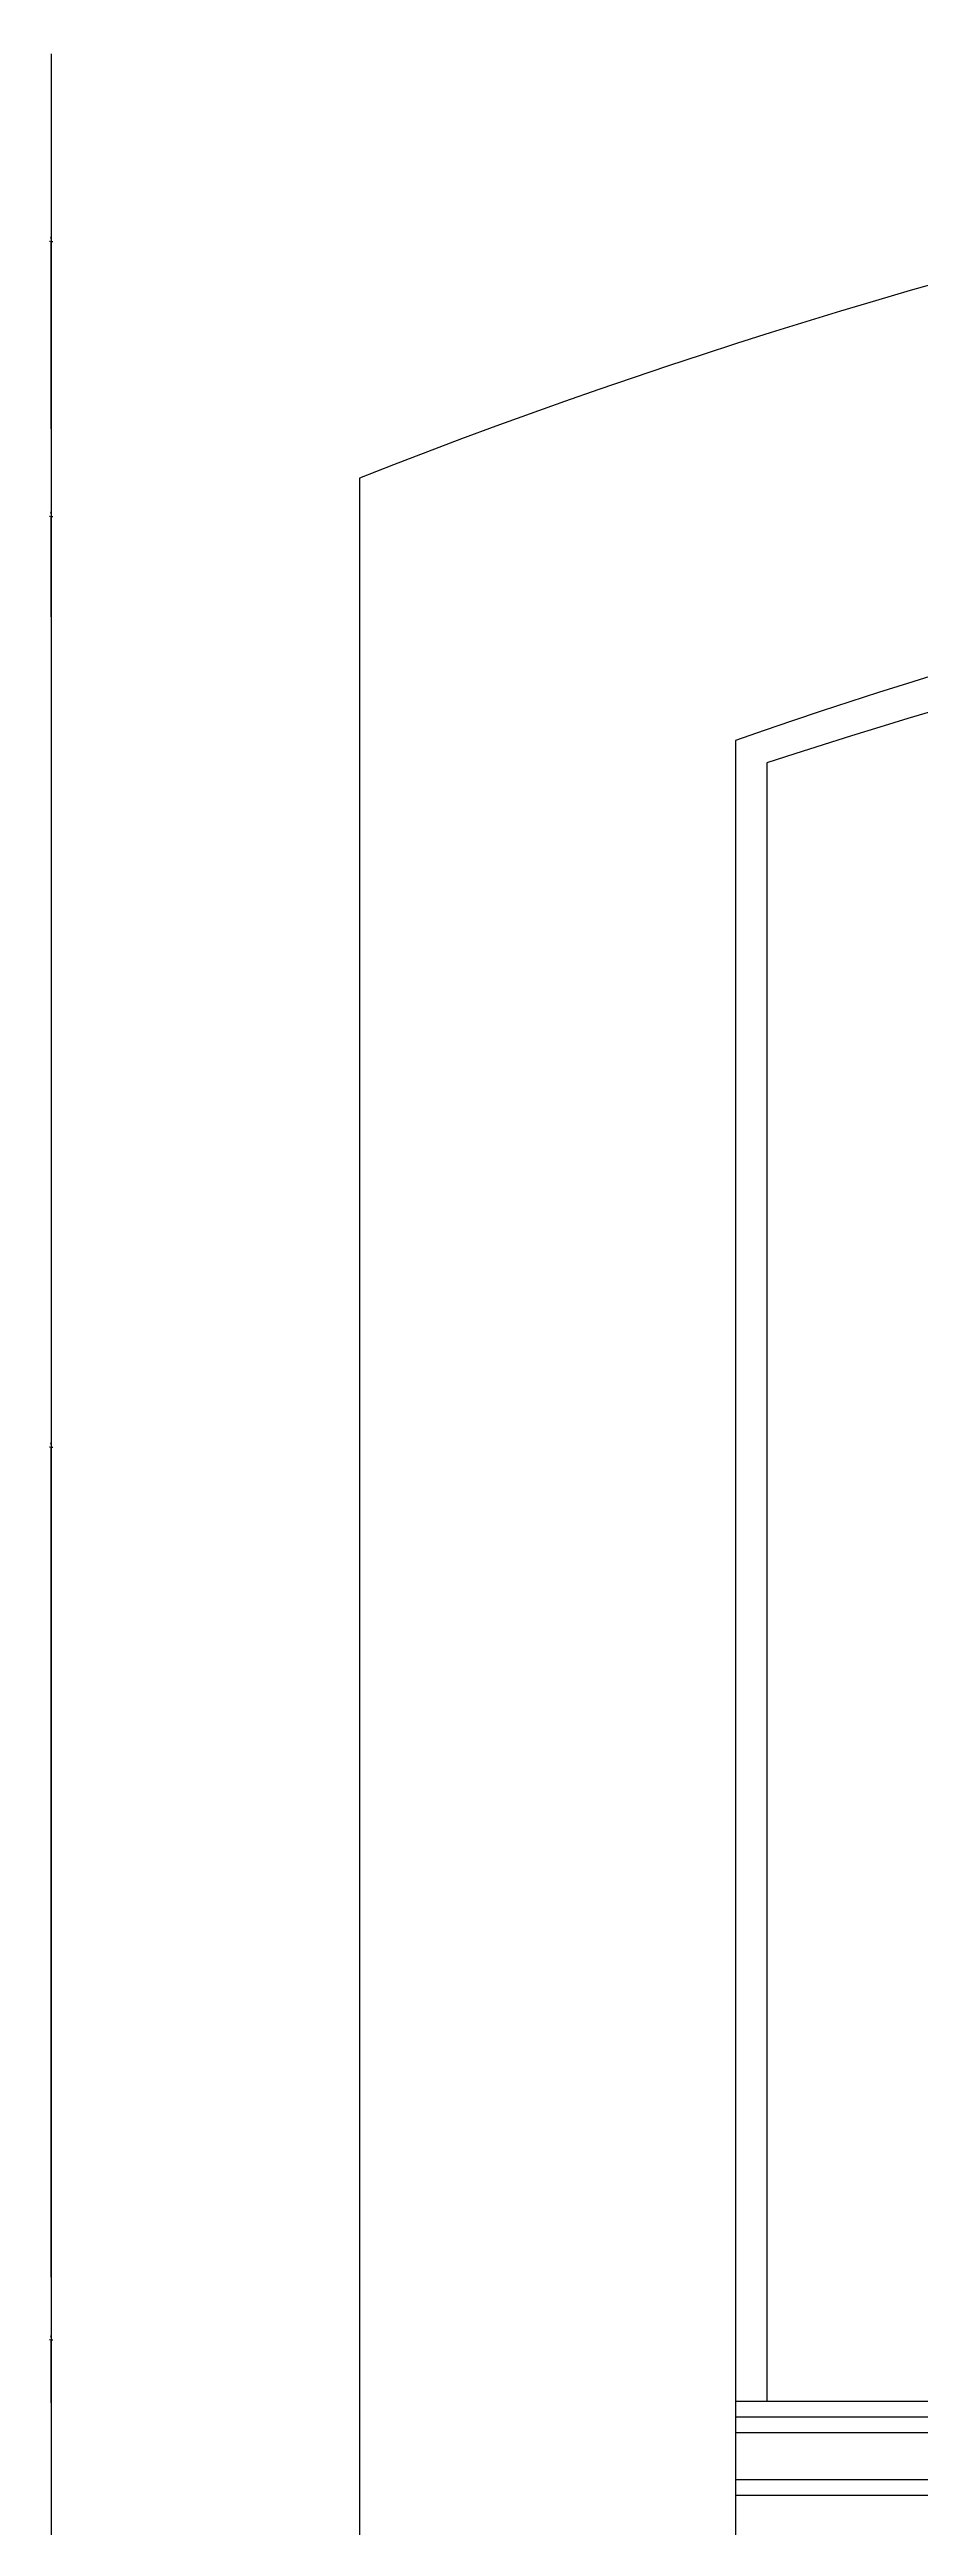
# Model space of a CAD drawing. Header units: metres. Extents: x 394 to 3676, y 649 to 5271.
# Drawn here: x 550 to 827, y 4316 to 5106 of the extents above; entities that cross this region are included whole.
import ezdxf

# ---------------------------------------------------------------- set-up
doc = ezdxf.new("R2010")
doc.units = ezdxf.units.M
for name, color, linetype in [('3', 3, 'Continuous'), ('4', 4, 'Continuous'), ('7', 7, 'Continuous'), ('DIM', 3, 'Continuous')]:
    doc.layers.add(name, color=color, linetype=linetype)
doc.dimstyles.get("Standard").update_dxf_attribs({"dimtxt": 2.5, "dimasz": 2.5, "dimexe": 1.25, "dimexo": 0.625, "dimtad": 1, "dimcen": 2.5, "dimazin": 3, "dimtfac": 1, "dimtmove": 0, "dimatfit": 3})

# ---------------------------------------------------------------- blocks, each defined once
blk = doc.blocks.new('*D18')
for p, q in [((550.14, 5104.64), (550.14, 3555.08)), ((550.39, 3555.08), (551.13, 3555.08)), ((555.13, 3555.08), (555.87, 3555.08)), ((556.12, 2005.52), (556.12, 3555.08))]:
    blk.add_line(p, q)
at = {"layer": 'Defpoints'}
for p in [(550.14, 5104.64), (550.14, 3555.08), (556.12, 2005.52)]:
    blk.add_point(p, dxfattribs=at)
at = {"layer": 'DIM', "insert": (553.13, 3555.08), "char_height": 1, "attachment_point": 5}
blk.add_mtext('3100', dxfattribs=at)
blk = doc.blocks.new('*D37')
for p, q in [((550.14, 4924.93), (550.14, 4660.02)), ((549.89, 4660.02), (549.64, 4660.02)), ((550.14, 4395.1), (550.14, 4660.02)), ((550.14, 4660.02), (550.14, 4660.02)), ((550.39, 4660.02), (550.64, 4660.02))]:
    blk.add_line(p, q)
at = {"layer": 'Defpoints'}
for p in [(550.14, 4924.93), (550.14, 4660.02), (550.14, 4395.1)]:
    blk.add_point(p, dxfattribs=at)
at = {"layer": 'DIM', "insert": (550.14, 4661.145), "char_height": 1, "attachment_point": 5}
blk.add_mtext('0', dxfattribs=at)
blk = doc.blocks.new('*D46')
for p, q in [((550.14, 4395.1), (550.14, 4375.03)), ((549.89, 4375.03), (549.64, 4375.03)), ((550.14, 4354.97), (550.14, 4375.03)), ((550.14, 4375.03), (550.14, 4375.03)), ((550.39, 4375.03), (550.64, 4375.03))]:
    blk.add_line(p, q)
at = {"layer": 'Defpoints'}
for p in [(550.14, 4395.1), (550.14, 4375.03), (550.14, 4354.97)]:
    blk.add_point(p, dxfattribs=at)
at = {"layer": 'DIM', "insert": (550.14, 4376.155), "char_height": 1, "attachment_point": 5}
blk.add_mtext('0', dxfattribs=at)
blk = doc.blocks.new('*D47')
for p, q in [((550.14, 4354.97), (550.14, 4305.03)), ((551.13, 4305.03), (549.89, 4305.03)), ((556.37, 4305.03), (555.13, 4305.03)), ((556.12, 4255.1), (556.12, 4305.03))]:
    blk.add_line(p, q)
at = {"layer": 'Defpoints'}
for p in [(550.14, 4354.97), (556.12, 4305.03), (556.12, 4255.1)]:
    blk.add_point(p, dxfattribs=at)
at = {"layer": 'DIM', "insert": (553.13, 4305.03), "char_height": 1, "attachment_point": 5}
blk.add_mtext('5,98', dxfattribs=at)
blk = doc.blocks.new('*D51')
for p, q in [((550.14, 4984.93), (550.14, 4957.03)), ((549.89, 4957.03), (549.64, 4957.03)), ((550.14, 4924.93), (550.14, 4957.03)), ((550.14, 4957.03), (550.14, 4957.03)), ((550.39, 4957.03), (550.64, 4957.03))]:
    blk.add_line(p, q)
at = {"layer": 'Defpoints'}
for p in [(550.14, 4984.93), (550.14, 4957.03), (550.14, 4924.93)]:
    blk.add_point(p, dxfattribs=at)
at = {"layer": 'DIM', "insert": (550.14, 4958.155), "char_height": 1, "attachment_point": 5}
blk.add_mtext('0', dxfattribs=at)
blk = doc.blocks.new('*D52')
for p, q in [((550.14, 5104.64), (550.14, 5044.79)), ((549.89, 5044.79), (549.64, 5044.79)), ((550.14, 4984.93), (550.14, 5044.79)), ((550.14, 5044.79), (550.14, 5044.79)), ((550.39, 5044.79), (550.64, 5044.79))]:
    blk.add_line(p, q)
at = {"layer": 'Defpoints'}
for p in [(550.14, 5104.64), (550.14, 5044.79), (550.14, 4984.93)]:
    blk.add_point(p, dxfattribs=at)
at = {"layer": 'DIM', "insert": (550.14, 5045.915), "char_height": 1, "attachment_point": 5}
blk.add_mtext('0', dxfattribs=at)

msp = doc.modelspace()

# ---------------------------------------------------------------- linework, layer by layer
at = {"layer": '3'}
for p, q in [((768.51, 4350.52), (1968.51, 4350.52)), ((768.51, 4345.52), (1968.51, 4345.52)), ((768.51, 4330.52), (1968.51, 4330.52))]:
    msp.add_line(p, q, dxfattribs=at)
msp.add_lwpolyline([(1958.51, 4355.52), (1958.51, 4878.36, 0.16), (778.51, 4878.36), (778.51, 4355.52)], format="xyb", close=True, dxfattribs=at)
at = {"layer": '4'}
msp.add_lwpolyline([(648.51, 2005.52), (2088.51, 2005.52), (2088.51, 4969.23, 0.19), (648.51, 4969.23), (648.51, 2005.52)], format="xyb", close=True, dxfattribs=at)
msp.add_lwpolyline([(1968.51, 2005.52), (1968.51, 4885.52, 0.17), (768.51, 4885.52), (768.51, 2005.52)], format="xyb", dxfattribs=at)
at = {"layer": '7'}
for p, q in [((768.51, 4355.52), (1968.51, 4355.52)), ((768.51, 4325.52), (1968.51, 4325.52))]:
    msp.add_line(p, q, dxfattribs=at)

# ---------------------------------------------------------------- dimensions: what is measured, and where the dimension line sits
at = {"layer": 'DIM'}
for base, p1, p2, picture, middle in [((550.14, 5044.79), (550.14, 4984.93), (550.14, 5104.64), '*D52', (550.14, 5045.915)), ((550.14, 4957.03), (550.14, 4924.93), (550.14, 4984.93), '*D51', (550.14, 4958.155)), ((550.14, 4660.02), (550.14, 4395.1), (550.14, 4924.93), '*D37', (550.14, 4661.145)), ((550.14, 4375.03), (550.14, 4395.1), (550.14, 4354.97), '*D46', (550.14, 4376.155)), ((556.12, 4305.03), (556.12, 4255.1), (550.14, 4354.97), '*D47', (553.13, 4305.03))]:
    dim = msp.add_linear_dim(base=base, p1=p1, p2=p2, dimstyle='Standard', dxfattribs=at)
    dim.commit()
    dim.dimension.update_dxf_attribs({"geometry": picture, "text_midpoint": middle})
dim = msp.add_linear_dim(base=(550.14, 3555.08), p1=(550.14, 5104.64), p2=(556.12, 2005.52), text='3100', dimstyle='Standard', dxfattribs=at)
dim.commit()
dim.dimension.update_dxf_attribs({"geometry": '*D18', "text_midpoint": (553.13, 3555.08)})

doc.saveas('drawing.dxf')
